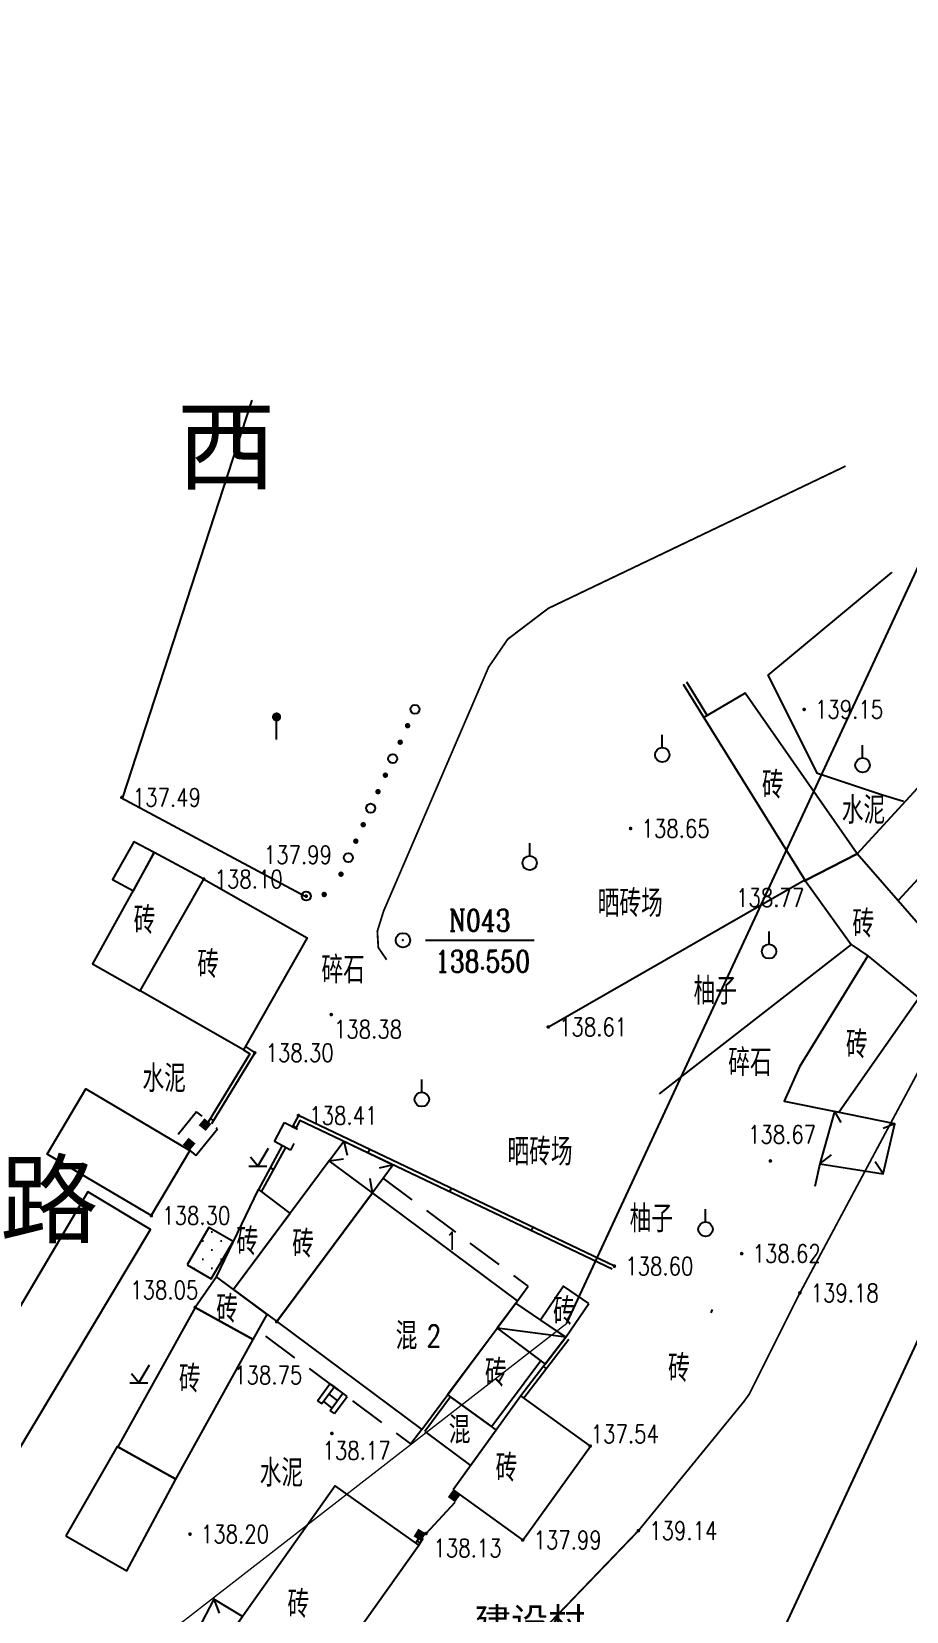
# Model space of a CAD drawing. Extents: x 529262 to 576451, y 2694391 to 2717535.
# Drawn here: x 563797 to 563845.4, y 2711435.6 to 2711523 of the extents above; entities that cross this region are included whole.
import ezdxf
from ezdxf.enums import TextEntityAlignment as Align
from ezdxf.xclip import XClip

# ---------------------------------------------------------------- set-up
doc = ezdxf.new("R2010")
doc.units = 0
doc.header["$XCLIPFRAME"] = 0
doc.linetypes.add('X5', pattern=[3, 2, -1])
for name, color, linetype in [('DLDW', 8, 'Continuous'), ('DLSS', 4, 'Continuous'), ('GCD', 8, 'Continuous'), ('JMD', 8, 'Continuous'), ('KZD', 8, 'Continuous'), ('PP-COM', 7, 'Continuous'), ('RD-中线', 40, 'Continuous'), ('RD-红线', 7, 'Continuous'), ('RD-路名', 7, 'Continuous'), ('ZBTZ', 8, 'Continuous'), ('ZJ', 7, 'Continuous')]:
    doc.layers.add(name, color=color, linetype=linetype)
doc.styles.add('HZ', font='rs.shx', dxfattribs={"width": 0.8, "bigfont": 'hztxt.shx'})
doc.styles.add('romanc', font='romanc.shx', dxfattribs={"width": 0.8})
doc.styles.add('等线体', font='simhei.ttf')
doc.styles.add('黑体', font='simhei.ttf')
doc.linetypes.add('1161', pattern='A,0,[149,AAA.SHX,S=0.15,R=0,X=0,Y=0],-1.6', length=1.6)

# ---------------------------------------------------------------- blocks, each defined once
blk = doc.blocks.new('A$C19FD0107')
at = {"layer": 'RD-中线', "color": 8, "linetype": 'Continuous', "flags": 128}
blk.add_lwpolyline([(-7165.183, 17031.493), (-7087.981, 17197.69, 0.013348), (-7081.624, 17212.389), (-6971.275, 17487.494, -0.036527), (-6952.058, 17526.824), (-6939.999, 17547.524, -0.14412), (-6816.846, 17663.877), (-6390.938, 17880.624, 0.037294), (-6346.361, 17907.667), (-5306.078, 18650.104, -0.285876), (-4936.822, 18673.381), (-4885.582, 18645.79, 0.191634), (-4628.514, 18616.027), (-4407.525, 18675.623, -0.159687), (-4189.832, 18664.011), (-4046.788, 18608.532)], format="xyb", dxfattribs=at)
at = {"layer": 'RD-红线', "color": 8, "linetype": 'Continuous', "flags": 128}
blk.add_lwpolyline([(-7171.364, 17060.912), (-7110.673, 17191.567)], dxfattribs=at)
at = {"layer": 'RD-红线', "color": 8, "linetype": 'Continuous', "lineweight": 5}
blk.add_lwpolyline([(-7207.55, 17032.822), (-7171.364, 17060.912, 0.24251)], format="xyb", dxfattribs=at)
blk = doc.blocks.new('gc002')
at = {"color": 8, "const_width": 1}
blk.add_lwpolyline([(-0.5, 0), (0.5, 0)], dxfattribs=at)
blk = doc.blocks.new('gc123')
at = {"color": 8}
for p, q in [((0, 0), (1.2, 2)), ((-1, 0), (1, 0)), ((0, 0), (-0.8, 1))]:
    blk.add_line(p, q, dxfattribs=at)
blk = doc.blocks.new('gc125')
at = {"color": 8}
blk.add_line((0, 0.8), (0, 2.2), dxfattribs=at)
blk.add_circle((0, 0), 0.8, dxfattribs=at)
blk = doc.blocks.new('GC200')
at = {"linetype": 'Continuous', "const_width": 0.2, "flags": 128}
blk.add_lwpolyline([(-0.1, 0, 1), (0.1, 0, 1)], format="xyb", close=True, dxfattribs=at)
blk = doc.blocks.new('gc165')
at = {"color": 8}
blk.add_line((0, 0), (0, 2), dxfattribs=at)
at = {"color": 8, "const_width": 0.5}
blk.add_lwpolyline([(-0.25, 2.5, 1), (0.25, 2.5, 1)], format="xyb", close=True, dxfattribs=at)
blk = doc.blocks.new('gc170')
at = {"color": 8, "linetype": 'Continuous'}
blk.add_circle((0, 0), 0.5, dxfattribs=at)
blk = doc.blocks.new('gc253')
at = {"color": 8, "const_width": 0.3}
blk.add_lwpolyline([(-0.15, 0, 1), (0.15, 0, 1)], format="xyb", close=True, dxfattribs=at)
blk = doc.blocks.new('gc117')
at = {"color": 8}
blk.add_circle((0, 0), 0.8, dxfattribs=at)
blk.add_point((0, 0), dxfattribs=at)

msp = doc.modelspace()

# ---------------------------------------------------------------- hatches: boundary and pattern name
at = {"layer": 'DLDW', "linetype": 'Continuous', "lineweight": -2}
h = msp.add_hatch(dxfattribs=at)
h.set_pattern_fill('1061', color=256, scale=0.5, style=0)
h.set_pattern_definition([(0, (114.99765, 2.56804), (0.5, 0.5), [0, -1]), (0, (115.49765, 3.06804), (0.5, 0.5), [0, -1])])
h.paths.add_polyline_path([(563805.625, 2711454.74), (563806.957, 2711453.965), (563808.163, 2711456.039), (563806.831, 2711456.814)])

# ---------------------------------------------------------------- linework, layer by layer
at = {"layer": 'DLDW', "linetype": 'Continuous', "lineweight": -2, "flags": 128}
for points, elevation in [([(563803.795, 2711477.545), (563802.678, 2711478.141), (563801.491, 2711476.052), (563802.665, 2711475.426)], 137.263), ([(563805.625, 2711454.74), (563806.957, 2711453.965), (563808.163, 2711456.039), (563806.831, 2711456.814)], 138.151)]:
    msp.add_lwpolyline(points, close=True, dxfattribs=dict(at, elevation=elevation))
at = {"layer": 'DLSS', "linetype": 'Continuous', "const_width": 0.1, "flags": 128}
msp.add_lwpolyline([(563876.028, 2711521.486), (563839.516, 2711453.193), (563836.721, 2711447.607), (563836.417, 2711447.185), (563830.588, 2711440.046), (563821.426, 2711430.509), (563818.307, 2711427.91), (563813.569, 2711425.062), (563806.966, 2711422.185), (563794.742, 2711418.994), (563778.152, 2711415.331), (563616.401, 2711406.543)], dxfattribs=at)
at = {"layer": 'DLSS', "linetype": 'Continuous', "lineweight": -2, "const_width": 0.1, "flags": 128}
msp.add_lwpolyline([(563842.043, 2711498.92), (563825.6, 2711491.053), (563823.356, 2711489.347), (563822.302, 2711487.809), (563816.491, 2711474.311), (563816.145, 2711473.198), (563816.198, 2711472.29), (563816.656, 2711471.623)], dxfattribs=at)
at = {"layer": 'JMD', "linetype": 'Continuous', "lineweight": -2}
for p, q in [((563841.434, 2711463.232), (563841.78, 2711462.614)), ((563807.089, 2711462.736), (563806.918, 2711462.84)), ((563811.48, 2711462.432), (563811.657, 2711462.339)), ((563844.761, 2711462.551), (563844.115, 2711462.286)), ((563814.291, 2711461.582), (563814.484, 2711460.805)), ((563813.488, 2711460.501), (563814.279, 2711460.617)), ((563815.712, 2711461.126), (563815.626, 2711460.946)), ((563840.624, 2711460.339), (563841.254, 2711460.832)), ((563844.128, 2711459.772), (563843.68, 2711460.435)), ((563810.224, 2711460.122), (563810.4, 2711460.028)), ((563815.872, 2711458.728), (563815.756, 2711459.52)), ((563817.025, 2711460.279), (563816.249, 2711460.086)), ((563820.225, 2711458.975), (563820.139, 2711458.795)), ((563824.739, 2711456.824), (563824.653, 2711456.644)), ((563834.662, 2711452.275), (563834.582, 2711452.098)), ((563826.574, 2711450.738), (563822.764, 2711451.243)), ((563825.327, 2711449.118), (563825.486, 2711448.996)), ((563812.83, 2711447.233), (563813.526, 2711448.17)), ((563813.526, 2711448.17), (563813.767, 2711447.991)), ((563813.767, 2711447.991), (563813.07, 2711447.054)), ((563813.933, 2711447.244), (563813.472, 2711447.594)), ((563813.528, 2711446.699), (563814.232, 2711447.646)), ((563814.232, 2711447.646), (563813.767, 2711447.991)), ((563813.769, 2711446.52), (563814.472, 2711447.467)), ((563814.472, 2711447.467), (563814.232, 2711447.646)), ((563812.83, 2711447.233), (563813.07, 2711447.054)), ((563813.635, 2711446.843), (563813.176, 2711447.197)), ((563813.769, 2711446.52), (563813.528, 2711446.699)), ((563818.509, 2711439.366, 138.149), (563818.344, 2711439.479, 138.149)), ((563807.097, 2711436.259, 140.838), (563807.395, 2711435.489))]:
    msp.add_line(p, q, dxfattribs=at)
at = {"layer": 'JMD', "linetype": 'Continuous', "lineweight": -2, "flags": 128}
for points in [[(563833.058, 2711486.867), (563834.205, 2711485.018)], [(563833.238, 2711486.991), (563834.394, 2711485.13)], [(563842.68, 2711477.481), (563846.023, 2711481.108), (563848.912, 2711483.407), (563850.113, 2711481.578), (563847.664, 2711479.895), (563848.507, 2711478.753), (563844.944, 2711474.887)], [(563843.268, 2711471.84), (563839.487, 2711465.704), (563838.644, 2711463.803), (563841.673, 2711463.183), (563846.084, 2711469.516)], [(563808.741, 2711466.643), (563809.093, 2711466.416), (563806.797, 2711462.641)], [(563808.848, 2711466.83), (563809.362, 2711466.473), (563806.968, 2711462.537)], [(563826.574, 2711450.738), (563824.08, 2711447.498)], [(563826.74, 2711450.626), (563824.242, 2711447.38)]]:
    msp.add_lwpolyline(points, dxfattribs=at)
for points, elevation in [([(563842.68, 2711477.481), (563836.484, 2711486.364), (563834.205, 2711485.018), (563839.799, 2711476.009)], 138.853), ([(563839.799, 2711476.009), (563842.343, 2711472.463), (563843.268, 2711471.84), (563846.084, 2711469.516), (563847.84, 2711471.568), (563842.68, 2711477.481)], 140.522), ([(563806.542, 2711476.08), (563812.261, 2711472.823), (563808.741, 2711466.643), (563803.022, 2711469.9)], 138.805), ([(563805.773, 2711461.072), (563803.643, 2711457.47), (563797.888, 2711460.873), (563800.018, 2711464.475)], 138.35), ([(563808.194, 2711453.38), (563810.579, 2711451.607), (563815.872, 2711458.728), (563813.488, 2711460.501)], 138.747), ([(563796.11, 2711444.181), (563803.598, 2711456.702), (563800.139, 2711458.782), (563792.697, 2711446.228)], 136.22), ([(563810.579, 2711451.607), (563818.602, 2711445.643), (563823.895, 2711452.764), (563815.872, 2711458.728)], 138.747), ([(563809.278, 2711450.615), (563806.076, 2711452.393), (563801.79, 2711444.676), (563804.992, 2711442.898)], 138.517), ([(563820.333, 2711442.31), (563824.184, 2711439.528), (563827.931, 2711444.716), (563824.08, 2711447.498)], 139.074), ([(563807.097, 2711436.259), (563805.287, 2711432.8), (563805.73, 2711432.568), (563805.295, 2711431.743), (563806.311, 2711431.142), (563806.722, 2711431.92), (563806.413, 2711432.083), (563808.689, 2711435.3)], 140.838)]:
    msp.add_lwpolyline(points, close=True, dxfattribs=dict(at, elevation=elevation))
for points in [[(563803.022, 2711469.9), (563806.542, 2711476.08), (563803.795, 2711477.545), (563800.399, 2711471.394)], [(563841.434, 2711463.232), (563840.624, 2711460.339), (563844.128, 2711459.772), (563844.761, 2711462.551)], [(563813.488, 2711460.501), (563814.291, 2711461.582), (563817.025, 2711460.279), (563815.872, 2711458.728)], [(563809.278, 2711450.615), (563810.048, 2711452.002), (563807.254, 2711454.078), (563806.076, 2711452.393)], [(563827.846, 2711452.606), (563826.441, 2711453.563), (563825.169, 2711451.695), (563826.574, 2711450.738)], [(563822.764, 2711451.243), (563825.435, 2711449.258), (563826.574, 2711450.738), (563823.795, 2711452.63)], [(563822.482, 2711445.797), (563820.032, 2711447.567), (563822.764, 2711451.243), (563825.19, 2711449.44)], [(563818.762, 2711445.524), (563821.294, 2711443.641), (563822.725, 2711445.621), (563820.194, 2711447.45)], [(563798.911, 2711439.758), (563802.29, 2711437.828), (563804.992, 2711442.898), (563801.758, 2711444.694)], [(563811.447, 2711429.424), (563818.431, 2711439.24), (563813.805, 2711442.531), (563806.413, 2711432.083)]]:
    msp.add_lwpolyline(points, close=True, dxfattribs=at)
at = {"layer": 'JMD', "linetype": 'X5', "lineweight": -2, "flags": 128}
for points, elevation in [([(563806.113, 2711460.794), (563807.308, 2711462.259), (563806.146, 2711463.207), (563804.951, 2711461.742)], 138.35), ([(563810.458, 2711461.563), (563811.016, 2711462.625), (563811.901, 2711462.16), (563811.343, 2711461.097)], 138.476)]:
    msp.add_lwpolyline(points, close=True, dxfattribs=dict(at, elevation=elevation))
at = {"layer": 'JMD', "linetype": 'Continuous', "flags": 128}
for points in [[(563811.48, 2711462.432), (563811.458, 2711462.393)], [(563811.657, 2711462.339), (563811.635, 2711462.3)], [(563810.885, 2711461.338), (563809.563, 2711458.906)], [(563811.062, 2711461.245), (563809.725, 2711458.786)]]:
    msp.add_lwpolyline(points, dxfattribs=at)
at = {"layer": 'JMD', "linetype": 'Continuous', "lineweight": -2, "flags": 128}
for points, elevation in [([(563829.253, 2711454.673), (563811.779, 2711463.001), (563811.459, 2711462.392)], 139.245), ([(563829.139, 2711454.506), (563811.866, 2711462.738), (563811.635, 2711462.3)], 139.245), ([(563818.267, 2711439.356), (563818.506, 2711439.739)], 138.149), ([(563818.431, 2711439.24), (563818.676, 2711439.633)], 138.149)]:
    msp.add_lwpolyline(points, dxfattribs=dict(at, elevation=elevation))
at = {"layer": 'JMD', "linetype": 'X5', "lineweight": -2, "flags": 128}
for points in [[(563823.895, 2711452.764), (563823.895, 2711452.764), (563824.492, 2711453.567), (563816.469, 2711459.531), (563815.872, 2711458.728)], [(563818.602, 2711445.643), (563818.602, 2711445.643), (563818.005, 2711444.84), (563809.982, 2711450.804), (563810.579, 2711451.607)]]:
    msp.add_lwpolyline(points, dxfattribs=at)
at = {"layer": 'JMD', "linetype": 'Continuous', "flags": 128}
msp.add_lwpolyline([(563807.254, 2711454.078), (563809.563, 2711458.906), (563811.327, 2711457.594), (563808.194, 2711453.38)], close=True, dxfattribs=at)
at = {"layer": 'KZD', "linetype": 'Continuous'}
msp.add_line((563818.809, 2711472.696), (563824.809, 2711472.696), dxfattribs=at)
msp.add_point((563817.559, 2711472.696, 138.55), dxfattribs=at)
at = {"layer": 'ZBTZ', "linetype": '1161', "flags": 128}
for points in [[(563802.067, 2711480.599), (563808.906, 2711501.6), (563809.213, 2711502.568)], [(563801.967, 2711480.599), (563812.16, 2711475.137)], [(563839.749, 2711476.009), (563825.644, 2711467.901)], [(563842.343, 2711472.463), (563831.726, 2711464.203)], [(563840.624, 2711460.339), (563840.336, 2711459.071)]]:
    msp.add_lwpolyline(points, dxfattribs=at)
at = {"layer": 'ZBTZ', "linetype": '1161', "lineweight": -2, "flags": 128}
for points in [[(563845.237, 2711480.37), (563844.086, 2711480.719), (563840.496, 2711481.927), (563837.754, 2711487.35), (563844.601, 2711493.044), (563844.601, 2711493.044)], [(563818.836, 2711439.889), (563820.444, 2711441.625)]]:
    msp.add_lwpolyline(points, dxfattribs=at)

# ---------------------------------------------------------------- block references
at = {"layer": 'GCD', "linetype": 'Continuous', "lineweight": -2}
ref = msp.add_blockref('GC200', (563839.75, 2711485.465, 139.148), dxfattribs=dict(at, xscale=0.5, yscale=0.5, zscale=0.5))
ref.add_attrib('height', '139.15', dxfattribs={"linetype": 'Continuous', "lineweight": -2, "height": 1, "style": 'HZ', "width": 0.8}).set_placement((563840.35, 2711485.465, 139.148), align=Align.MIDDLE_LEFT)
ref = msp.add_blockref('GC200', (563802.017, 2711480.599, 137.493), dxfattribs=dict(at, xscale=0.5, yscale=0.5, zscale=0.5))
ref.add_attrib('height', '137.49', dxfattribs={"linetype": 'Continuous', "lineweight": -2, "height": 1, "style": 'HZ', "width": 0.8}).set_placement((563802.617, 2711480.599, 137.493), align=Align.MIDDLE_LEFT)
at = {"layer": 'GCD', "linetype": 'Continuous'}
ref = msp.add_blockref('GC200', (563830.152, 2711478.878, 138.65), dxfattribs=dict(at, xscale=0.5, yscale=0.5, zscale=0.5))
ref.add_attrib('height', '138.65', dxfattribs={"linetype": 'Continuous', "height": 1, "style": 'HZ', "width": 0.8}).set_placement((563830.752, 2711478.878, 138.65), align=Align.MIDDLE_LEFT)
at = {"layer": 'GCD', "linetype": 'Continuous', "lineweight": -2}
ref = msp.add_blockref('GC200', (563812.21, 2711475.137, 137.992), dxfattribs=dict(at, xscale=0.5, yscale=0.5, zscale=0.5))
ref.add_attrib('height', '137.99', dxfattribs={"linetype": 'Continuous', "lineweight": -2, "height": 1, "style": 'HZ', "width": 0.8}).set_placement((563809.863, 2711477.423, 137.992), align=Align.MIDDLE_LEFT)
at = {"layer": 'GCD', "linetype": 'Continuous'}
ref = msp.add_blockref('GC200', (563806.542, 2711476.08, 138.1), dxfattribs=dict(at, xscale=0.5, yscale=0.5, zscale=0.5))
ref.add_attrib('height', '138.10', dxfattribs={"linetype": 'Continuous', "height": 1, "style": 'HZ', "width": 0.8}).set_placement((563807.142, 2711476.08, 138.1), align=Align.MIDDLE_LEFT)
ref = msp.add_blockref('GC200', (563839.799, 2711476.009, 138.77), dxfattribs=dict(at, xscale=0.5, yscale=0.5, zscale=0.5))
ref.add_attrib('height', '138.77', dxfattribs={"linetype": 'Continuous', "height": 1, "style": 'HZ', "width": 0.8}).set_placement((563835.983, 2711475.052, 138.77), align=Align.MIDDLE_LEFT)
at = {"layer": 'GCD', "linetype": 'Continuous', "lineweight": -2}
ref = msp.add_blockref('GC200', (563813.597, 2711468.588, 138.383), dxfattribs=dict(at, xscale=0.5, yscale=0.5, zscale=0.5))
ref.add_attrib('height', '138.38', dxfattribs={"linetype": 'Continuous', "lineweight": -2, "height": 1, "style": 'HZ', "width": 0.8}).set_placement((563813.744, 2711467.776, 138.383), align=Align.MIDDLE_LEFT)
ref = msp.add_blockref('GC200', (563825.594, 2711467.901, 138.612), dxfattribs=dict(at, xscale=0.5, yscale=0.5, zscale=0.5))
ref.add_attrib('height', '138.61', dxfattribs={"linetype": 'Continuous', "lineweight": -2, "height": 1, "style": 'HZ', "width": 0.8}).set_placement((563826.194, 2711467.901, 138.612), align=Align.MIDDLE_LEFT)
at = {"layer": 'GCD', "linetype": 'Continuous'}
ref = msp.add_blockref('GC200', (563809.362, 2711466.473, 138.3), dxfattribs=dict(at, xscale=0.5, yscale=0.5, zscale=0.5))
ref.add_attrib('height', '138.30', dxfattribs={"linetype": 'Continuous', "height": 1, "style": 'HZ', "width": 0.8}).set_placement((563809.962, 2711466.473, 138.3), align=Align.MIDDLE_LEFT)
at = {"layer": 'GCD', "linetype": 'Continuous', "lineweight": -2}
ref = msp.add_blockref('GC200', (563811.779, 2711463.001, 138.411), dxfattribs=dict(at, xscale=0.5, yscale=0.5, zscale=0.5))
ref.add_attrib('height', '138.41', dxfattribs={"linetype": 'Continuous', "lineweight": -2, "height": 1, "style": 'HZ', "width": 0.8}).set_placement((563812.379, 2711463.001, 138.411), align=Align.MIDDLE_LEFT)
ref = msp.add_blockref('GC200', (563837.882, 2711460.492, 138.667), dxfattribs=dict(at, xscale=0.5, yscale=0.5, zscale=0.5))
ref.add_attrib('height', '138.67', dxfattribs={"linetype": 'Continuous', "lineweight": -2, "height": 1, "style": 'HZ', "width": 0.8}).set_placement((563836.644, 2711461.956, 138.667), align=Align.MIDDLE_LEFT)
ref = msp.add_blockref('GC200', (563803.643, 2711457.47, 138.304), dxfattribs=dict(at, xscale=0.5, yscale=0.5, zscale=0.5))
ref.add_attrib('height', '138.30', dxfattribs={"linetype": 'Continuous', "lineweight": -2, "height": 1, "style": 'HZ', "width": 0.8}).set_placement((563804.243, 2711457.47, 138.304), align=Align.MIDDLE_LEFT)
at = {"layer": 'GCD', "linetype": 'Continuous'}
ref = msp.add_blockref('GC200', (563829.253, 2711454.673, 138.6), dxfattribs=dict(at, xscale=0.5, yscale=0.5, zscale=0.5))
ref.add_attrib('height', '138.60', dxfattribs={"linetype": 'Continuous', "height": 1, "style": 'HZ', "width": 0.8}).set_placement((563829.853, 2711454.673, 138.6), align=Align.MIDDLE_LEFT)
at = {"layer": 'GCD', "linetype": 'Continuous', "lineweight": -2}
ref = msp.add_blockref('GC200', (563836.298, 2711455.367, 138.617), dxfattribs=dict(at, xscale=0.5, yscale=0.5, zscale=0.5))
ref.add_attrib('height', '138.62', dxfattribs={"linetype": 'Continuous', "lineweight": -2, "height": 1, "style": 'HZ', "width": 0.8}).set_placement((563836.898, 2711455.367, 138.617), align=Align.MIDDLE_LEFT)
ref = msp.add_blockref('GC200', (563806.076, 2711452.393, 138.052), dxfattribs=dict(at, xscale=0.5, yscale=0.5, zscale=0.5))
ref.add_attrib('height', '138.05', dxfattribs={"linetype": 'Continuous', "lineweight": -2, "height": 1, "style": 'HZ', "width": 0.8}).set_placement((563802.477, 2711453.354, 138.052), align=Align.MIDDLE_LEFT)
at = {"layer": 'GCD', "linetype": 'Continuous'}
ref = msp.add_blockref('GC200', (563839.509, 2711453.191, 139.177), dxfattribs=dict(at, xscale=0.5, yscale=0.5, zscale=0.5))
ref.add_attrib('height', '139.18', dxfattribs={"linetype": 'Continuous', "height": 1, "style": 'HZ', "width": 0.8}).set_placement((563840.109, 2711453.191, 139.177), align=Align.MIDDLE_LEFT)
at = {"layer": 'GCD', "linetype": 'Continuous', "lineweight": -2}
ref = msp.add_blockref('GC200', (563810.579, 2711451.607, 138.747), dxfattribs=dict(at, xscale=0.5, yscale=0.5, zscale=0.5))
ref.add_attrib('height', '138.75', dxfattribs={"linetype": 'Continuous', "lineweight": -2, "height": 1, "style": 'HZ', "width": 0.8}).set_placement((563808.222, 2711448.651, 138.747), align=Align.MIDDLE_LEFT)
ref = msp.add_blockref('GC200', (563827.917, 2711444.726, 137.544), dxfattribs=dict(at, xscale=0.5, yscale=0.5, zscale=0.5))
ref.add_attrib('height', '137.54', dxfattribs={"linetype": 'Continuous', "lineweight": -2, "height": 1, "style": 'HZ', "width": 0.8}).set_placement((563827.946, 2711445.392, 137.544), align=Align.MIDDLE_LEFT)
ref = msp.add_blockref('GC200', (563813.628, 2711445.421, 138.169), dxfattribs=dict(at, xscale=0.5, yscale=0.5, zscale=0.5))
ref.add_attrib('height', '138.17', dxfattribs={"linetype": 'Continuous', "lineweight": -2, "height": 1, "style": 'HZ', "width": 0.8}).set_placement((563813.107, 2711444.478, 138.169), align=Align.MIDDLE_LEFT)
ref = msp.add_blockref('GC200', (563805.783, 2711439.853, 138.202), dxfattribs=dict(at, xscale=0.5, yscale=0.5, zscale=0.5))
ref.add_attrib('height', '138.20', dxfattribs={"linetype": 'Continuous', "lineweight": -2, "height": 1, "style": 'HZ', "width": 0.8}).set_placement((563806.383, 2711439.853, 138.202), align=Align.MIDDLE_LEFT)
at = {"layer": 'GCD', "linetype": 'Continuous'}
ref = msp.add_blockref('GC200', (563830.581, 2711440.044, 139.137), dxfattribs=dict(at, xscale=0.5, yscale=0.5, zscale=0.5))
ref.add_attrib('height', '139.14', dxfattribs={"linetype": 'Continuous', "height": 1, "style": 'HZ', "width": 0.8}).set_placement((563831.181, 2711440.044, 139.137), align=Align.MIDDLE_LEFT)
at = {"layer": 'GCD', "linetype": 'Continuous', "lineweight": -2}
ref = msp.add_blockref('GC200', (563818.836, 2711439.889, 138.131), dxfattribs=dict(at, xscale=0.5, yscale=0.5, zscale=0.5))
ref.add_attrib('height', '138.13', dxfattribs={"linetype": 'Continuous', "lineweight": -2, "height": 1, "style": 'HZ', "width": 0.8}).set_placement((563819.245, 2711439.084, 138.131), align=Align.MIDDLE_LEFT)
ref = msp.add_blockref('GC200', (563824.184, 2711439.528, 137.992), dxfattribs=dict(at, xscale=0.5, yscale=0.5, zscale=0.5))
ref.add_attrib('height', '137.99', dxfattribs={"linetype": 'Continuous', "lineweight": -2, "height": 1, "style": 'HZ', "width": 0.8}).set_placement((563824.784, 2711439.528, 137.992), align=Align.MIDDLE_LEFT)
at = {"layer": 'JMD', "linetype": 'Continuous', "lineweight": -2}
for name, p, xscale, yscale, rotation in [('gc170', (563818.226, 2711485.476), 0.500000000001197, 0.500000000001197, 65.84632564537443), ('gc253', (563817.817, 2711484.564), 0.500000000001197, 0.500000000001197, 65.84632564537443), ('gc253', (563817.408, 2711483.651), 0.500000000001197, 0.500000000001197, 65.84632564537443), ('gc170', (563816.998, 2711482.739), 0.500000000001197, 0.500000000001197, 65.84632564537443), ('gc253', (563816.589, 2711481.826), 0.500000000001197, 0.500000000001197, 65.84632564537443), ('gc253', (563816.18, 2711480.914), 0.500000000001197, 0.500000000001197, 65.84632564537443), ('gc170', (563815.771, 2711480.002), 0.500000000001197, 0.500000000001197, 65.84632564537443), ('gc253', (563815.362, 2711479.089), 0.500000000001197, 0.500000000001197, 65.84632564537443), ('gc253', (563814.953, 2711478.177), 0.500000000001197, 0.500000000001197, 65.84632564537443), ('gc170', (563814.543, 2711477.264), 0.500000000001197, 0.500000000001197, 65.84632564537443), ('gc253', (563814.134, 2711476.352), 0.500000000001197, 0.500000000001197, 65.84632564537443), ('gc170', (563812.21, 2711475.137), 0.500000000043757, 0.500000000043757, 5.239106297185281), ('gc253', (563813.205, 2711475.228), 0.500000000043757, 0.500000000043757, 5.239106297185281)]:
    msp.add_blockref(name, p, dxfattribs=dict(at, xscale=xscale, yscale=yscale, rotation=rotation))
for p, xscale, yscale, zscale, rotation in [((563806.616, 2711462.501, 276.822), 0.4999999999648103, 0.4999999999648103, 0.4999999999648103, 230.7958863731895), ((563805.737, 2711461.424, 276.7), 0.4999999999648103, 0.4999999999648103, 0.4999999999648103, 50.79588637318942), ((563820.389, 2711441.961, 278.148), 0.4999999999022732, 0.4999999999022732, 0.4999999999022732, 324.1552858372672), ((563818.491, 2711439.809, 138.131), 0.4999999999368515, 0.4999999999368515, 0.4999999999368515, 238.0343118059343)]:
    msp.add_blockref('gc002', p, dxfattribs=dict(at, xscale=xscale, yscale=yscale, zscale=zscale, rotation=rotation))
at = {"layer": 'KZD', "linetype": 'Continuous', "lineweight": -2, "xscale": 0.5, "yscale": 0.5}
msp.add_blockref('gc117', (563817.559, 2711472.696, 138.55), dxfattribs=at)
at = {"layer": 'PP-COM'}
ref = msp.add_blockref('A$C19FD0107', (570997.993, 2694390.603), dxfattribs=at)
XClip(ref).set_block_clipping_path([(-9366.4383134884, 14428.6043910822), (-3328.4480743363, 17452.7484863754)])
at = {"layer": 'ZBTZ', "linetype": 'Continuous', "lineweight": -2, "xscale": 0.5, "yscale": 0.5}
for name, p in [('gc165', (563810.573, 2711483.796)), ('gc125', (563831.904, 2711482.951)), ('gc125', (563842.98, 2711482.378)), ('gc125', (563824.569, 2711476.97)), ('gc125', (563837.806, 2711472.08)), ('gc125', (563818.603, 2711463.898)), ('gc123', (563809.529, 2711460.199)), ('gc125', (563834.295, 2711456.718)), ('gc123', (563802.952, 2711448.217))]:
    msp.add_blockref(name, p, dxfattribs=at)

# ---------------------------------------------------------------- texts
at = {"layer": 'JMD', "linetype": 'Continuous', "lineweight": -2, "style": 'HZ', "width": 0.8}
for s, p in [('砖', (563838.613, 2711481.281)), ('砖', (563803.869, 2711473.804)), ('砖', (563843.62, 2711473.608)), ('砖', (563807.391, 2711471.362)), ('砖', (563843.258, 2711466.922)), ('砖', (563812.636, 2711455.901)), ('砖', (563827.06, 2711452.17)), ('混', (563818.357, 2711450.816)), ('砖', (563833.424, 2711449.025)), ('砖', (563806.372, 2711448.439)), ('砖', (563823.292, 2711448.763)), ('混', (563821.294, 2711445.612)), ('砖', (563823.882, 2711443.513)), ('砖', (563812.376, 2711435.978))]:
    msp.add_text(s, height=1.5, dxfattribs=at).set_placement(p, align=Align.MIDDLE_RIGHT)
at = {"layer": 'JMD', "linetype": 'Continuous', "style": 'HZ', "width": 0.8}
for p in [(563809.551, 2711456.031), (563808.434, 2711452.301)]:
    msp.add_text('砖', height=1.5, dxfattribs=at).set_placement(p, align=Align.MIDDLE_RIGHT)
at = {"layer": 'JMD', "linetype": 'Continuous', "lineweight": -2, "style": 'HZ', "width": 0.8}
for s, height, p in [('1', 1, (563819.906, 2711456.069)), ('2', 1.2, (563818.857, 2711450.816))]:
    msp.add_text(s, height=height, dxfattribs=at).set_placement(p, align=Align.MIDDLE_LEFT)
at = {"layer": 'KZD', "linetype": 'Continuous', "style": 'romanc', "width": 0.8}
msp.add_text('N043', height=1.2, dxfattribs=at).set_placement((563821.809, 2711473.796), align=Align.MIDDLE)
msp.add_text('138.550', height=1.2, dxfattribs=at).set_placement((563819.329, 2711471.532, 138.55), align=Align.MIDDLE_LEFT)
at = {"layer": 'RD-路名', "color": 7, "linetype": 'Continuous', "style": '黑体'}
for s, p in [('西', (563807.791, 2711499.946)), ('路', (563797.994, 2711458.442))]:
    msp.add_text(s, height=4, dxfattribs=at).set_placement(p, align=Align.MIDDLE)
at = {"layer": 'ZJ', "color": 8, "linetype": 'Continuous', "lineweight": -2, "style": 'HZ', "width": 0.8}
for s, p in [('水泥', (563843.03, 2711479.962)), ('碎石', (563814.253, 2711471.136)), ('柚子', (563834.833, 2711469.965)), ('碎石', (563836.752, 2711466.015)), ('水泥', (563804.355, 2711465.125)), ('柚子', (563831.299, 2711457.374)), ('水泥', (563810.838, 2711443.306))]:
    msp.add_text(s, height=1.5, dxfattribs=at).set_placement(p, align=Align.MIDDLE)
at = {"layer": 'ZJ', "color": 8, "linetype": 'Continuous', "style": 'HZ', "width": 0.8}
for p in [(563830.131, 2711474.809), (563825.141, 2711461.063)]:
    msp.add_text('晒砖场', height=1.5, dxfattribs=at).set_placement(p, align=Align.MIDDLE)
at = {"layer": 'ZJ', "color": 8, "linetype": 'Continuous', "lineweight": -2, "style": '等线体'}
msp.add_text('建设村', height=1.5, dxfattribs=at).set_placement((563824.571, 2711435.04), align=Align.MIDDLE)

doc.saveas('drawing.dxf')
